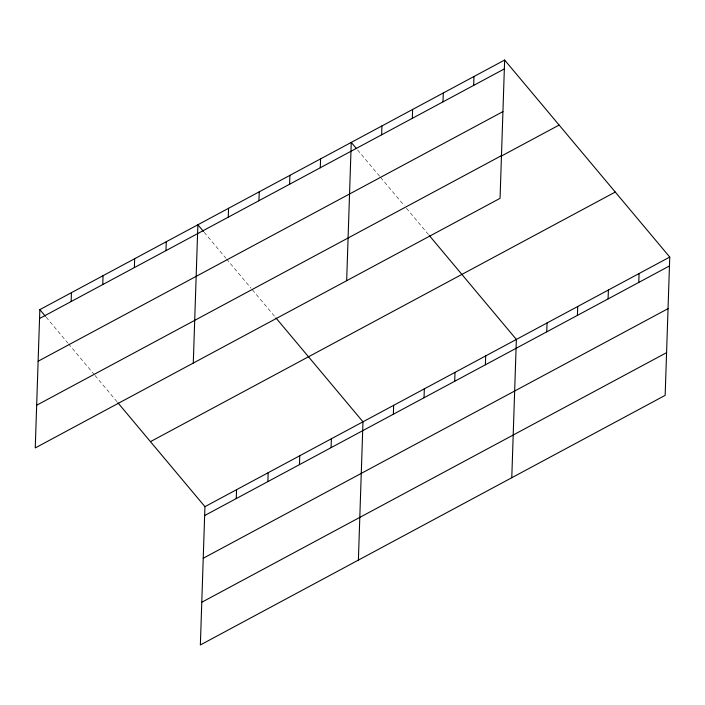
<?xml version="1.0" encoding="UTF-8"?>
<svg xmlns="http://www.w3.org/2000/svg" width="705" height="705" viewBox="0 0 705 705"><rect width="100%" height="100%" fill="white"/><g stroke="black" fill="none" stroke-linecap="round" stroke-linejoin="round"><path stroke-width="0.53" stroke-dasharray="3.52 2.64" d="M357.541 149.909L379.898 176.585M380.594 177.413L404.344 205.754M406.433 208.248L428.614 234.721M204.159 232.271L225.811 258.118M226.508 258.946L250.962 288.125M252.355 289.79L275.223 317.083M46.125 317.135L67.777 342.982M68.473 343.811L93.624 373.826M95.016 375.483L117.197 401.947"/><path stroke-width="1.06" d="M39.841 309.636L35.25 447.931L500.057 198.334L504.639 60.04L39.841 309.636L45.428 316.307M71.152 301.537L71.443 292.663M102.754 284.564L103.053 275.69M134.364 267.592L134.655 258.717M165.975 250.619L166.265 241.744M193.285 363.066L197.876 224.772L203.463 231.443M117.885 402.775L204.944 506.666L200.361 644.96L665.159 395.364L669.75 257.069L504.639 60.04M228.253 217.175L228.552 208.301M236.254 498.576L236.554 489.693M258.929 200.705L259.228 191.822M267.865 481.603L268.156 472.72M289.605 184.225L289.905 175.351M299.466 464.63L299.766 455.747M320.281 167.755L320.581 158.881M331.077 447.657L331.368 438.774M346.666 280.696L351.257 142.401L356.148 148.244M358.387 560.096L362.978 421.801L275.919 317.911M381.643 134.814L381.934 125.931M393.364 414.214L393.654 405.331M412.319 118.334L412.61 109.46M424.04 397.735L424.331 388.86M442.996 101.864L443.286 92.981M454.716 381.264L455.007 372.381M473.672 85.393L473.963 76.51M485.392 364.793L485.683 355.91M511.777 477.734L516.368 339.44L429.31 235.549M546.745 331.844L547.045 322.961M577.421 315.373L577.721 306.49M608.098 298.894L608.397 290.019M638.774 282.423L639.074 273.54M39.542 318.51L504.348 68.914M38.123 361.224L502.929 111.619M36.669 405.225L501.475 155.629M500.647 156.457L559.127 125.058M150.456 441.647L615.262 192.051M204.944 506.666L669.75 257.069M204.653 515.549L669.459 265.952M203.234 558.254L668.04 308.658M201.771 602.255L666.577 352.659"/></g></svg>
